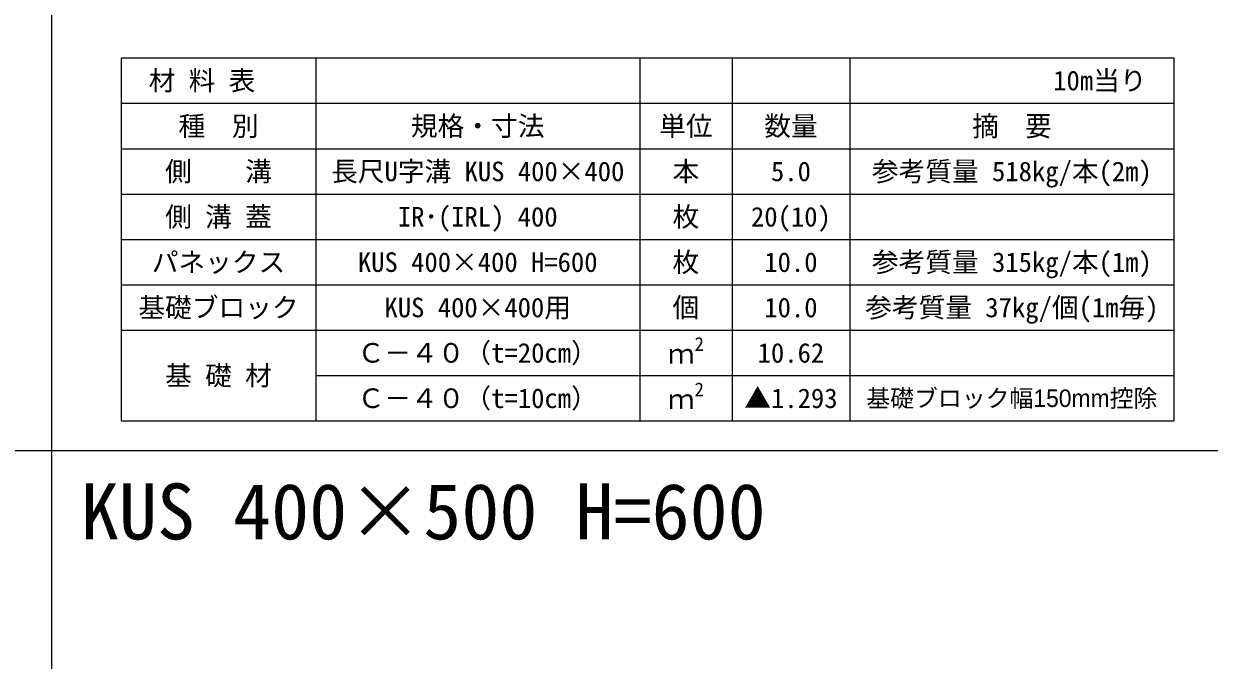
# Model space of a CAD drawing. Units: millimetres at full size, sheet at 1:40; details may follow other scales. Extents: x 206103 to 244503, y 883348 to 903496.
# Drawn here: x 213256 to 215269, y 886292 to 887372 of the extents above; entities that cross this region are included whole.
import ezdxf
from ezdxf.enums import TextEntityAlignment as Align

# ---------------------------------------------------------------- set-up
doc = ezdxf.new("R2010")
doc.units = ezdxf.units.MM
doc.header["$LTSCALE"] = 40
for name, color, linetype, lineweight in [('Defpoints_3', 8, 'Continuous', 0), ('図枠', 5, 'Continuous', 13), ('寸法・材料表', 7, 'Continuous', 13)]:
    doc.layers.add(name, color=color, linetype=linetype, lineweight=lineweight)
doc.layers.add('文字', color=7, linetype='Continuous')
doc.styles.add('ＭＳ ゴシック', font='')
doc.styles.add('ＭＳ Ｐゴシック', font='')
doc.styles.get('ＭＳ ゴシック').set_extended_font_data('MS Gothic')
doc.styles.get('ＭＳ Ｐゴシック').set_extended_font_data('MS PGothic')

msp = doc.modelspace()

# ---------------------------------------------------------------- linework, layer by layer
at = {"layer": 'Defpoints_3'}
for p, q in [((213421.89, 887314.77), (215208.53, 887314.77)), ((213421.89, 887314.77), (213421.89, 887237.33)), ((213751.89, 887314.77), (213751.89, 887237.33)), ((214301.89, 887314.77), (214301.89, 887237.33)), ((214458.53, 887314.77), (214458.53, 887237.33)), ((214658.53, 887314.77), (214658.53, 887237.33)), ((215208.53, 887314.77), (215208.53, 887237.33))]:
    msp.add_line(p, q, dxfattribs=at)
at = {"layer": '図枠'}
for p, q in [((213303.21, 903148.33), (213303.21, 883448.33)), ((206103.21, 886648.33), (223303.21, 886648.33))]:
    msp.add_line(p, q, dxfattribs=at)
at = {"layer": '寸法・材料表'}
for p, q in [((213421.89, 887237.33), (215208.53, 887237.33)), ((213421.89, 887237.33), (213421.89, 886698.33)), ((213751.89, 887237.33), (213751.89, 886698.33)), ((214301.89, 887237.33), (214301.89, 886698.33)), ((214458.53, 887237.33), (214458.53, 886698.33)), ((214658.53, 887237.33), (214658.53, 886698.33)), ((215208.53, 887237.33), (215208.53, 886698.33)), ((213421.89, 887160.33), (215208.53, 887160.33)), ((213421.89, 887083.33), (215208.53, 887083.33)), ((213421.89, 887006.33), (215208.53, 887006.33)), ((213421.89, 886929.33), (215208.53, 886929.33)), ((213421.89, 886852.33), (215208.53, 886852.33)), ((213751.89, 886775.33), (215208.53, 886775.33)), ((213421.89, 886698.33), (215208.53, 886698.33))]:
    msp.add_line(p, q, dxfattribs=at)

# ---------------------------------------------------------------- texts
at = {"layer": '寸法・材料表', "style": 'ＭＳ ゴシック'}
msp.add_text('\u3000材 料 表', height=33.23, dxfattribs=at).set_placement((213422.94, 887276.05), align=Align.MIDDLE_LEFT)
msp.add_text('10m当り\u3000', height=33.23, dxfattribs=at).set_placement((215207.47, 887276.05), align=Align.MIDDLE_RIGHT)
at = {"layer": '寸法・材料表'}
for s, height, style, p in [('規格・寸法', 33.23, 'ＭＳ ゴシック', (214026.89, 887198.83)), ('単位', 33.23, 'ＭＳ ゴシック', (214380.21, 887198.83)), ('数量', 33.23, 'ＭＳ ゴシック', (214558.53, 887198.83)), ('種\u3000別', 33.23, 'ＭＳ ゴシック', (213586.89, 887198.83)), ('側\u3000\u3000溝', 33.23, 'ＭＳ ゴシック', (213586.89, 887121.83)), ('長尺U字溝 KUS 400×400', 33.23, 'ＭＳ ゴシック', (214026.89, 887121.83)), ('本', 33.23, 'ＭＳ ゴシック', (214380.21, 887121.83)), ('参考質量 518kg/本(2m)', 33.23, 'ＭＳ ゴシック', (214933.53, 887121.83)), ('5.0', 33.23, 'ＭＳ ゴシック', (214558.53, 887121.83)), ('側 溝 蓋', 33.23, 'ＭＳ ゴシック', (213586.89, 887044.83)), ('IR･(IRL) 400', 33.23, 'ＭＳ ゴシック', (214026.89, 887044.83)), ('枚', 33.23, 'ＭＳ ゴシック', (214380.21, 887044.83)), ('20(10)', 33.23, 'ＭＳ ゴシック', (214558.53, 887044.83)), ('パネックス', 33.23, 'ＭＳ ゴシック', (213586.89, 886967.83)), ('KUS 400×400 H=600', 33.23, 'ＭＳ ゴシック', (214026.89, 886967.83)), ('枚', 33.23, 'ＭＳ ゴシック', (214380.21, 886967.83)), ('10.0', 33.23, 'ＭＳ ゴシック', (214558.53, 886967.83)), ('参考質量 315kg/本(1m)', 33.23, 'ＭＳ ゴシック', (214933.53, 886967.83)), ('基礎ブロック', 33.23, 'ＭＳ ゴシック', (213586.89, 886890.83)), ('KUS 400×400用', 33.23, 'ＭＳ ゴシック', (214026.89, 886890.83)), ('個', 33.23, 'ＭＳ ゴシック', (214380.21, 886890.83)), ('10.0', 33.23, 'ＭＳ ゴシック', (214558.53, 886890.83)), ('参考質量 37kg/個(1m毎)', 33.23, 'ＭＳ ゴシック', (214933.53, 886890.83)), ('Ｃ－４０（t=20cm）', 33.23, 'ＭＳ ゴシック', (214026.89, 886813.83)), ('10.62', 33.23, 'ＭＳ ゴシック', (214558.53, 886813.83)), ('基 礎 材', 33.23, 'ＭＳ ゴシック', (213586.89, 886775.33)), ('Ｃ－４０（t=10cm）', 33.23, 'ＭＳ ゴシック', (214026.89, 886736.83)), ('▲1.293', 33.23, 'ＭＳ ゴシック', (214558.53, 886736.83)), ('基礎ブロック幅150mm控除', 29.69, 'ＭＳ Ｐゴシック', (214933.53, 886736.83))]:
    msp.add_text(s, height=height, dxfattribs=dict(at, style=style)).set_placement(p, align=Align.MIDDLE_CENTER)
at = {"layer": '寸法・材料表', "style": 'ＭＳ Ｐゴシック', "width": 0.95}
msp.add_text('摘\u3000要', height=34.64, dxfattribs=at).set_placement((214933.53, 887198.83), align=Align.MIDDLE_CENTER)
at = {"layer": '寸法・材料表', "style": 'ＭＳ ゴシック'}
for s, height, p in [('2', 23.26, (214394.94, 886810.22)), ('ｍ', 33.23, (214349.61, 886785.72)), ('2', 23.26, (214394.94, 886733.22)), ('ｍ', 33.23, (214349.61, 886708.72))]:
    msp.add_text(s, height=height, dxfattribs=at).set_placement(p, align=Align.BOTTOM_LEFT)
at = {"layer": '文字', "style": 'ＭＳ ゴシック'}
msp.add_text('KUS 400×500 H=600', height=94.94, dxfattribs=at).set_placement((213353.21, 886468.83), align=Align.BOTTOM_LEFT)

doc.saveas('drawing.dxf')
